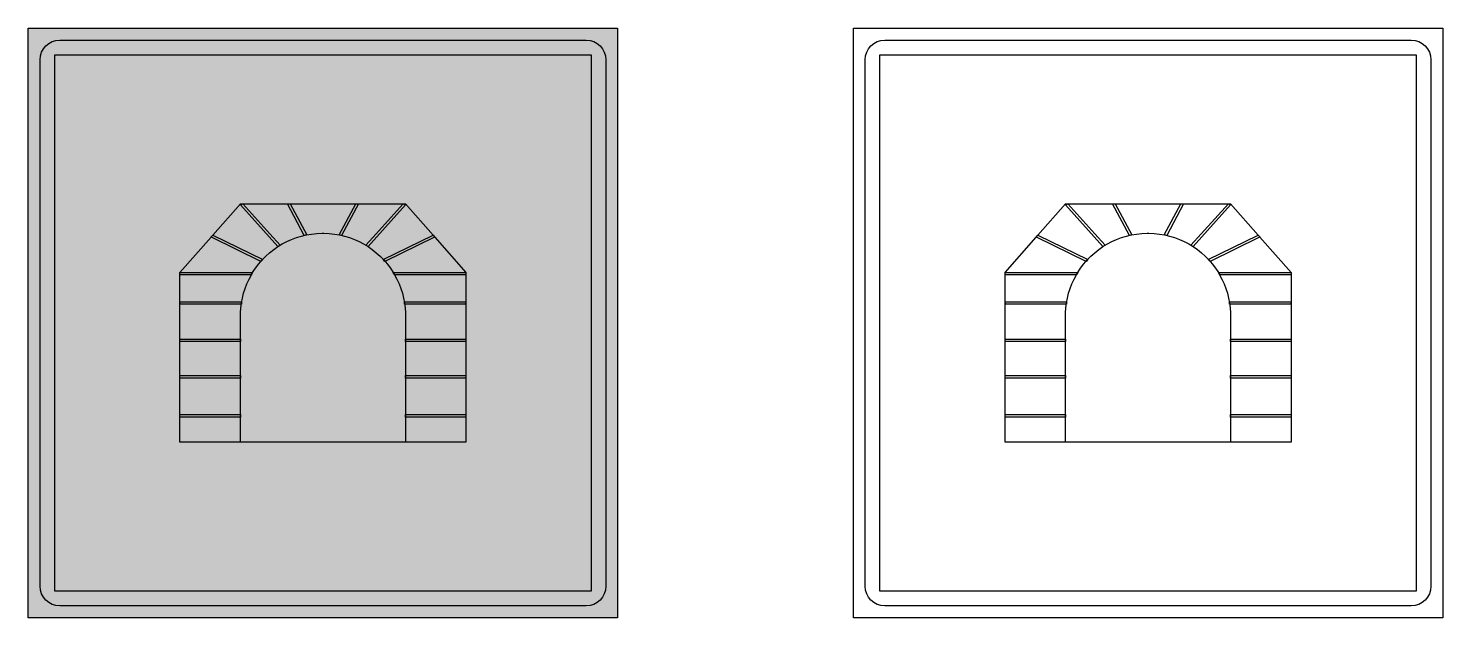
# Model space of a CAD drawing. Extents: x -500 to 700, y 200 to 700.
import ezdxf

# ---------------------------------------------------------------- set-up
doc = ezdxf.new("R2010")
doc.units = 0
doc.header["$MEASUREMENT"] = 0

msp = doc.modelspace()

# ---------------------------------------------------------------- hatches: boundary and pattern name
h = msp.add_hatch(color=5)
h.paths.add_polyline_path([(-499.999, 200.001), (-499.999, 700), (0, 700), (0, 200.001)])
edge = h.paths.add_edge_path(flags=16)
edge.add_line((-473.364, 690.0169999999999), (-26.63499999999999, 690.0169999999999))
edge.add_arc((-26.65078244072097, 673.349217559279), 16.66778991278203, 0.05425238640407315, 89.94574761359581, ccw=False)
edge.add_line((-9.983000000000061, 673.365), (-9.983000000000061, 226.636))
edge.add_arc((-26.650782440721, 226.651782440721), 16.66778991278208, 270.0542523864043, 359.9457476135958, ccw=False)
edge.add_line((-26.63499999999999, 209.984), (-473.365, 209.984))
edge.add_arc((-473.3489335998587, 226.6510664001413), 16.66707414383015, 180.0552308734385, 269.9447691265615, ccw=False)
edge.add_line((-490.016, 226.635), (-490.016, 673.365))
edge.add_arc((-473.3484739811021, 673.349473981102), 16.66753325024135, 90.05337175398353, 179.9466282460165, ccw=False)
h.paths.add_polyline_path([(-477.5, 222.501), (-477.5, 677.5), (-22.5, 677.5), (-22.5, 222.501)], flags=0)
h.paths.add_polyline_path([(-250.74, 348.9), (-371.32, 348.9), (-371.32, 492.8), (-344.89, 522.8), (-344.81, 522.9), (-344.74, 522.999), (-343.36, 524.499), (-319.99, 551.1), (-249.25, 551.1), (-180.01, 551.1), (-156.64, 524.499), (-155.25, 522.999), (-155.1799999999999, 522.9), (-155.11, 522.8), (-128.6799999999999, 492.8), (-128.6799999999999, 348.9)], flags=0)
h = msp.add_hatch(color=7)
edge = h.paths.add_edge_path()
edge.add_line((-473.364, 690.0169999999999), (-26.63499999999999, 690.0169999999999))
edge.add_arc((-26.65078244072097, 673.349217559279), 16.66778991278203, 0.05425238640407315, 89.94574761359581, ccw=False)
edge.add_line((-9.983000000000061, 673.365), (-9.983000000000061, 226.636))
edge.add_arc((-26.650782440721, 226.651782440721), 16.66778991278208, 270.0542523864043, 359.9457476135958, ccw=False)
edge.add_line((-26.63499999999999, 209.984), (-473.365, 209.984))
edge.add_arc((-473.3489335998587, 226.6510664001413), 16.66707414383015, 180.0552308734385, 269.9447691265615, ccw=False)
edge.add_line((-490.016, 226.635), (-490.016, 673.365))
edge.add_arc((-473.3484739811021, 673.349473981102), 16.66753325024135, 90.05337175398353, 179.9466282460165, ccw=False)
h.paths.add_polyline_path([(-477.5, 222.501), (-477.5, 677.5), (-22.5, 677.5), (-22.5, 222.501)], flags=16)
h = msp.add_hatch(color=7)
h.paths.add_polyline_path([(-250.74, 348.9), (-371.32, 348.9), (-371.32, 492.8), (-344.89, 522.8), (-344.81, 522.9), (-344.74, 522.999), (-343.36, 524.499), (-319.99, 551.1), (-249.25, 551.1), (-180.01, 551.1), (-156.64, 524.499), (-155.25, 522.999), (-155.1799999999999, 522.9), (-155.11, 522.8), (-128.6799999999999, 492.8), (-128.6799999999999, 348.9)])
edge = h.paths.add_edge_path(flags=17)
edge.add_line((-250.74, 348.9), (-319.99, 348.9))
edge.add_line((-319.99, 348.9), (-319.99, 458.499))
edge.add_arc((-250.0017921709129, 456.1082542592112), 70.02902898316229, 150.1168609935227, 178.0435789988644, ccw=False)
edge.add_line((-310.72, 490.999), (-310.54, 491.3))
edge.add_line((-310.54, 491.3), (-309.66, 492.8))
edge.add_arc((-250.0599580389141, 456.1190314469749), 69.98327268534406, 90.55676372332778, 148.3896950161688, ccw=False)
edge.add_line((-250.74, 526.099), (-249.97, 526.1))
edge.add_line((-249.97, 526.1), (-249.25, 526.099))
edge.add_arc((-249.9399837488772, 456.1193401559701), 69.98306130386021, 31.610114719588807, 89.43509477136882, ccw=False)
edge.add_line((-190.34, 492.8), (-189.45, 491.3))
edge.add_line((-189.45, 491.3), (-189.28, 490.999))
edge.add_arc((-249.9982078290871, 456.1082542592112), 70.02902898316229, 1.9564210011354817, 29.88313900647728, ccw=False)
edge.add_line((-180.01, 458.499), (-180.01, 348.9))
edge.add_line((-180.01, 348.9), (-250.74, 348.9))
h.paths.add_polyline_path([(-222.23, 551.1), (-219.88, 551.1), (-234.18, 524.3), (-236.39, 524.8)], flags=16)
h.paths.add_polyline_path([(-213.7, 515.9), (-204.89, 525.6), (-181.87, 551.1), (-180.08, 550.1), (-211.67, 514.9)], flags=16)
h.paths.add_polyline_path([(-189.28, 490.999), (-189.42, 491.2), (-190.32, 492.7), (-128.67, 492.7), (-128.67, 490.999)])
h.paths.add_polyline_path([(-180.01, 434.2), (-180.01, 436.2), (-128.6799999999999, 436.2), (-128.6799999999999, 434.2)], flags=16)
h.paths.add_polyline_path([(-128.67, 467.9), (-128.95, 466.1), (-180.92, 466.1), (-180.92, 467.9)])
h.paths.add_polyline_path([(-198.89, 503.9), (-156.64, 524.499), (-155.25, 522.999), (-155.4299999999999, 522.9), (-197.37, 502.2)], flags=16)
h.paths.add_polyline_path([(-277.77, 551.1), (-263.61, 524.8), (-265.82, 524.3), (-280.12, 551.1)], flags=16)
h.paths.add_polyline_path([(-286.29, 515.9), (-288.33, 514.9), (-319.92, 550.1), (-318.12, 551.1), (-295.11, 525.6)], flags=16)
h.paths.add_polyline_path([(-310.71, 490.999), (-371.32, 490.999), (-371.32, 492.7), (-309.67, 492.7), (-310.58, 491.2)], flags=16)
h.paths.add_polyline_path([(-319.99, 434.2), (-371.32, 434.2), (-371.32, 436.2), (-319.99, 436.2)], flags=16)
h.paths.add_polyline_path([(-371.33, 467.9), (-319.08, 467.9), (-319.08, 466.1), (-371.04, 466.1)])
h.paths.add_polyline_path([(-301.1, 503.9), (-302.63, 502.2), (-344.56, 522.9), (-344.74, 522.999), (-343.36, 524.499)], flags=16)
h.paths.add_polyline_path([(-180.01, 370.2), (-180.01, 372.3), (-128.6799999999999, 372.3), (-128.6799999999999, 370.2)], flags=16)
h.paths.add_polyline_path([(-319.99, 370.2), (-371.32, 370.2), (-371.32, 372.3), (-319.99, 372.3)], flags=16)
h.paths.add_polyline_path([(-319.99, 403.25), (-371.32, 403.25), (-371.32, 405.351), (-319.99, 405.351)], flags=16)
h.paths.add_polyline_path([(-128.675, 403.25), (-180.005, 403.25), (-180.005, 405.351), (-128.675, 405.351)])
at = {"true_color": 0x474848}
h = msp.add_hatch(color=139, dxfattribs=at)
h.paths.add_polyline_path([(-222.23, 551.1), (-219.88, 551.1), (-234.18, 524.3), (-236.39, 524.8)])
h.paths.add_polyline_path([(-213.7, 515.9), (-204.89, 525.6), (-181.87, 551.1), (-180.08, 550.1), (-211.67, 514.9)])
h.paths.add_polyline_path([(-189.28, 490.999), (-189.42, 491.2), (-190.32, 492.7), (-128.67, 492.7), (-128.67, 490.999)])
h.paths.add_polyline_path([(-128.67, 467.9), (-128.95, 466.1), (-180.92, 466.1), (-180.92, 467.9)])
h.paths.add_polyline_path([(-198.89, 503.9), (-156.64, 524.499), (-155.25, 522.999), (-155.4299999999999, 522.9), (-197.37, 502.2)])
h.paths.add_polyline_path([(-277.77, 551.1), (-263.61, 524.8), (-265.82, 524.3), (-280.12, 551.1)])
h.paths.add_polyline_path([(-286.29, 515.9), (-288.33, 514.9), (-319.92, 550.1), (-318.12, 551.1), (-295.11, 525.6)])
h.paths.add_polyline_path([(-310.71, 490.999), (-371.32, 490.999), (-371.32, 492.7), (-309.67, 492.7), (-310.58, 491.2)])
h.paths.add_polyline_path([(-371.33, 467.9), (-319.08, 467.9), (-319.08, 466.1), (-371.04, 466.1)])
h.paths.add_polyline_path([(-301.1, 503.9), (-302.63, 502.2), (-344.56, 522.9), (-344.74, 522.999), (-343.36, 524.499)])
h.paths.add_polyline_path([(-180.01, 434.2), (-180.01, 436.2), (-128.6799999999999, 436.2), (-128.6799999999999, 434.2)])
h.paths.add_polyline_path([(-319.99, 434.2), (-371.32, 434.2), (-371.32, 436.2), (-319.99, 436.2)])
h.paths.add_polyline_path([(-319.99, 403.25), (-371.32, 403.25), (-371.32, 405.351), (-319.99, 405.351)])
h.paths.add_polyline_path([(-128.675, 403.25), (-180.005, 403.25), (-180.005, 405.351), (-128.675, 405.351)])
at = {"true_color": 0x333333}
h = msp.add_hatch(color=250, dxfattribs=at)
h.paths.add_polyline_path([(-222.23, 551.1), (-219.88, 551.1), (-234.18, 524.3), (-236.39, 524.8)])
h.paths.add_polyline_path([(-213.7, 515.9), (-204.89, 525.6), (-181.87, 551.1), (-180.08, 550.1), (-211.67, 514.9)])
h.paths.add_polyline_path([(-189.28, 490.999), (-189.42, 491.2), (-190.32, 492.7), (-128.67, 492.7), (-128.67, 490.999)])
h.paths.add_polyline_path([(-180.01, 434.2), (-180.01, 436.2), (-128.6799999999999, 436.2), (-128.6799999999999, 434.2)])
h.paths.add_polyline_path([(-180.01, 370.2), (-180.01, 372.3), (-128.6799999999999, 372.3), (-128.6799999999999, 370.2)])
h.paths.add_polyline_path([(-128.67, 467.9), (-128.95, 466.1), (-180.92, 466.1), (-180.92, 467.9)])
h.paths.add_polyline_path([(-198.89, 503.9), (-156.64, 524.499), (-155.25, 522.999), (-155.4299999999999, 522.9), (-197.37, 502.2)])
h.paths.add_polyline_path([(-277.77, 551.1), (-263.61, 524.8), (-265.82, 524.3), (-280.12, 551.1)])
h.paths.add_polyline_path([(-286.29, 515.9), (-288.33, 514.9), (-319.92, 550.1), (-318.12, 551.1), (-295.11, 525.6)])
h.paths.add_polyline_path([(-310.71, 490.999), (-371.32, 490.999), (-371.32, 492.7), (-309.67, 492.7), (-310.58, 491.2)])
h.paths.add_polyline_path([(-319.99, 434.2), (-371.32, 434.2), (-371.32, 436.2), (-319.99, 436.2)])
h.paths.add_polyline_path([(-319.99, 370.2), (-371.32, 370.2), (-371.32, 372.3), (-319.99, 372.3)])
h.paths.add_polyline_path([(-371.33, 467.9), (-319.08, 467.9), (-319.08, 466.1), (-371.04, 466.1)])
h.paths.add_polyline_path([(-301.1, 503.9), (-302.63, 502.2), (-344.56, 522.9), (-344.74, 522.999), (-343.36, 524.499)])
h.paths.add_polyline_path([(-319.99, 403.25), (-371.32, 403.25), (-371.32, 405.351), (-319.99, 405.351)])
h.paths.add_polyline_path([(-128.675, 403.25), (-180.005, 403.25), (-180.005, 405.351), (-128.675, 405.351)])
edge = h.paths.add_edge_path()
edge.add_line((-250.74, 348.9), (-319.99, 348.9))
edge.add_line((-319.99, 348.9), (-319.99, 458.499))
edge.add_arc((-250.0017921709129, 456.1082542592112), 70.02902898316229, 150.1168609935227, 178.0435789988644, ccw=False)
edge.add_line((-310.72, 490.999), (-310.54, 491.3))
edge.add_line((-310.54, 491.3), (-309.66, 492.8))
edge.add_arc((-250.0599580389141, 456.1190314469749), 69.98327268534406, 90.55676372332778, 148.3896950161688, ccw=False)
edge.add_line((-250.74, 526.099), (-249.97, 526.1))
edge.add_line((-249.97, 526.1), (-249.25, 526.099))
edge.add_arc((-249.9399837488772, 456.1193401559701), 69.98306130386021, 31.610114719588807, 89.43509477136882, ccw=False)
edge.add_line((-190.34, 492.8), (-189.45, 491.3))
edge.add_line((-189.45, 491.3), (-189.28, 490.999))
edge.add_arc((-249.9982078290871, 456.1082542592112), 70.02902898316229, 1.9564210011354817, 29.88313900647728, ccw=False)
edge.add_line((-180.01, 458.499), (-180.01, 348.9))
edge.add_line((-180.01, 348.9), (-250.74, 348.9))

# ---------------------------------------------------------------- linework, layer by layer
at = {"color": 5}
msp.add_lwpolyline([(-499.999, 200.001), (-499.999, 700), (0, 700), (0, 200.001)], close=True, dxfattribs=at)
for points in [[(200.001, 200.001), (200.001, 700), (700, 700), (700, 200.001)], [(-477.5, 222.501), (-477.5, 677.5), (-22.5, 677.5), (-22.5, 222.501)], [(222.5, 222.501), (222.5, 677.5), (677.5, 677.5), (677.5, 222.501)], [(449.26, 348.9), (328.68, 348.9), (328.68, 492.8), (355.11, 522.8), (355.19, 522.9), (355.26, 522.999), (356.64, 524.499), (380.01, 551.1), (450.75, 551.1), (519.99, 551.1), (543.36, 524.499), (544.75, 522.999), (544.82, 522.9), (544.89, 522.8), (571.32, 492.8), (571.32, 348.9)], [(413.71, 515.9), (411.67, 514.9), (380.08, 550.1), (381.88, 551.1), (404.89, 525.6)], [(422.23, 551.1), (436.39, 524.8), (434.18, 524.3), (419.88, 551.1)], [(477.77, 551.1), (480.12, 551.1), (465.82, 524.3), (463.61, 524.8)], [(486.3, 515.9), (495.11, 525.6), (518.13, 551.1), (519.92, 550.1), (488.33, 514.9)], [(398.9, 503.9), (397.37, 502.2), (355.44, 522.9), (355.26, 522.999), (356.64, 524.499)], [(501.11, 503.9), (543.36, 524.499), (544.75, 522.999), (544.57, 522.9), (502.63, 502.2)], [(389.29, 490.999), (328.68, 490.999), (328.68, 492.7), (390.33, 492.7), (389.42, 491.2)], [(510.72, 490.999), (510.58, 491.2), (509.68, 492.7), (571.33, 492.7), (571.33, 490.999)], [(328.67, 467.9), (380.92, 467.9), (380.92, 466.1), (328.96, 466.1)], [(571.33, 467.9), (571.05, 466.1), (519.08, 466.1), (519.08, 467.9)], [(380.01, 434.2), (328.68, 434.2), (328.68, 436.2), (380.01, 436.2)], [(519.99, 434.2), (519.99, 436.2), (571.32, 436.2), (571.32, 434.2)], [(380.01, 403.25), (328.68, 403.25), (328.68, 405.351), (380.01, 405.351)], [(571.325, 403.25), (519.995, 403.25), (519.995, 405.351), (571.325, 405.351)], [(380.01, 370.2), (328.68, 370.2), (328.68, 372.3), (380.01, 372.3)], [(519.99, 370.2), (519.99, 372.3), (571.32, 372.3), (571.32, 370.2)]]:
    msp.add_lwpolyline(points, close=True)
for points in [[(-473.364, 690.0169999999999), (-26.63499999999999, 690.0169999999999, -0.413659), (-9.983000000000061, 673.365), (-9.983000000000061, 226.636, -0.413659), (-26.63499999999999, 209.984), (-473.365, 209.984, -0.413649), (-490.016, 226.635), (-490.016, 673.365, -0.413668)], [(226.636, 690.0169999999999), (673.365, 690.0169999999999, -0.413659), (690.0169999999999, 673.365), (690.0169999999999, 226.636, -0.413659), (673.365, 209.984), (226.635, 209.984, -0.413649), (209.984, 226.635), (209.984, 673.365, -0.413668)], [(449.26, 348.9), (380.01, 348.9), (380.01, 458.499, -0.12246), (389.28, 490.999), (389.46, 491.3), (390.34, 492.8, -0.25784), (449.26, 526.099), (450.03, 526.1), (450.75, 526.099, -0.257803), (509.66, 492.8), (510.55, 491.3), (510.72, 490.999, -0.12246), (519.99, 458.499), (519.99, 348.9)]]:
    msp.add_lwpolyline(points, format="xyb", close=True)
at = {"color": 18, "true_color": 0x000000}
msp.add_lwpolyline([(-250.74, 348.9), (-371.32, 348.9), (-371.32, 492.8), (-344.89, 522.8), (-344.81, 522.9), (-344.74, 522.999), (-343.36, 524.499), (-319.99, 551.1), (-249.25, 551.1), (-180.01, 551.1), (-156.64, 524.499), (-155.25, 522.999), (-155.1799999999999, 522.9), (-155.11, 522.8), (-128.6799999999999, 492.8), (-128.6799999999999, 348.9)], close=True, dxfattribs=at)
at = {"color": 49, "true_color": 0x474747}
for points in [[(-286.29, 515.9), (-288.33, 514.9), (-319.92, 550.1), (-318.12, 551.1), (-295.11, 525.6)], [(-277.77, 551.1), (-263.61, 524.8), (-265.82, 524.3), (-280.12, 551.1)], [(-222.23, 551.1), (-219.88, 551.1), (-234.18, 524.3), (-236.39, 524.8)], [(-213.7, 515.9), (-204.89, 525.6), (-181.87, 551.1), (-180.08, 550.1), (-211.67, 514.9)], [(-301.1, 503.9), (-302.63, 502.2), (-344.56, 522.9), (-344.74, 522.999), (-343.36, 524.499)], [(-198.89, 503.9), (-156.64, 524.499), (-155.25, 522.999), (-155.4299999999999, 522.9), (-197.37, 502.2)], [(-310.71, 490.999), (-371.32, 490.999), (-371.32, 492.7), (-309.67, 492.7), (-310.58, 491.2)], [(-189.28, 490.999), (-189.42, 491.2), (-190.32, 492.7), (-128.67, 492.7), (-128.67, 490.999)], [(-371.33, 467.9), (-319.08, 467.9), (-319.08, 466.1), (-371.04, 466.1)], [(-128.67, 467.9), (-128.95, 466.1), (-180.92, 466.1), (-180.92, 467.9)], [(-319.99, 434.2), (-371.32, 434.2), (-371.32, 436.2), (-319.99, 436.2)], [(-180.01, 434.2), (-180.01, 436.2), (-128.6799999999999, 436.2), (-128.6799999999999, 434.2)], [(-319.99, 403.25), (-371.32, 403.25), (-371.32, 405.351), (-319.99, 405.351)], [(-128.675, 403.25), (-180.005, 403.25), (-180.005, 405.351), (-128.675, 405.351)], [(-319.99, 370.2), (-371.32, 370.2), (-371.32, 372.3), (-319.99, 372.3)], [(-180.01, 370.2), (-180.01, 372.3), (-128.6799999999999, 372.3), (-128.6799999999999, 370.2)]]:
    msp.add_lwpolyline(points, close=True, dxfattribs=at)
msp.add_lwpolyline([(-250.74, 348.9), (-319.99, 348.9), (-319.99, 458.499, -0.12246), (-310.72, 490.999), (-310.54, 491.3), (-309.66, 492.8, -0.25784), (-250.74, 526.099), (-249.97, 526.1), (-249.25, 526.099, -0.257803), (-190.34, 492.8), (-189.45, 491.3), (-189.28, 490.999, -0.12246), (-180.01, 458.499), (-180.01, 348.9)], format="xyb", close=True, dxfattribs=at)

doc.saveas('drawing.dxf')
